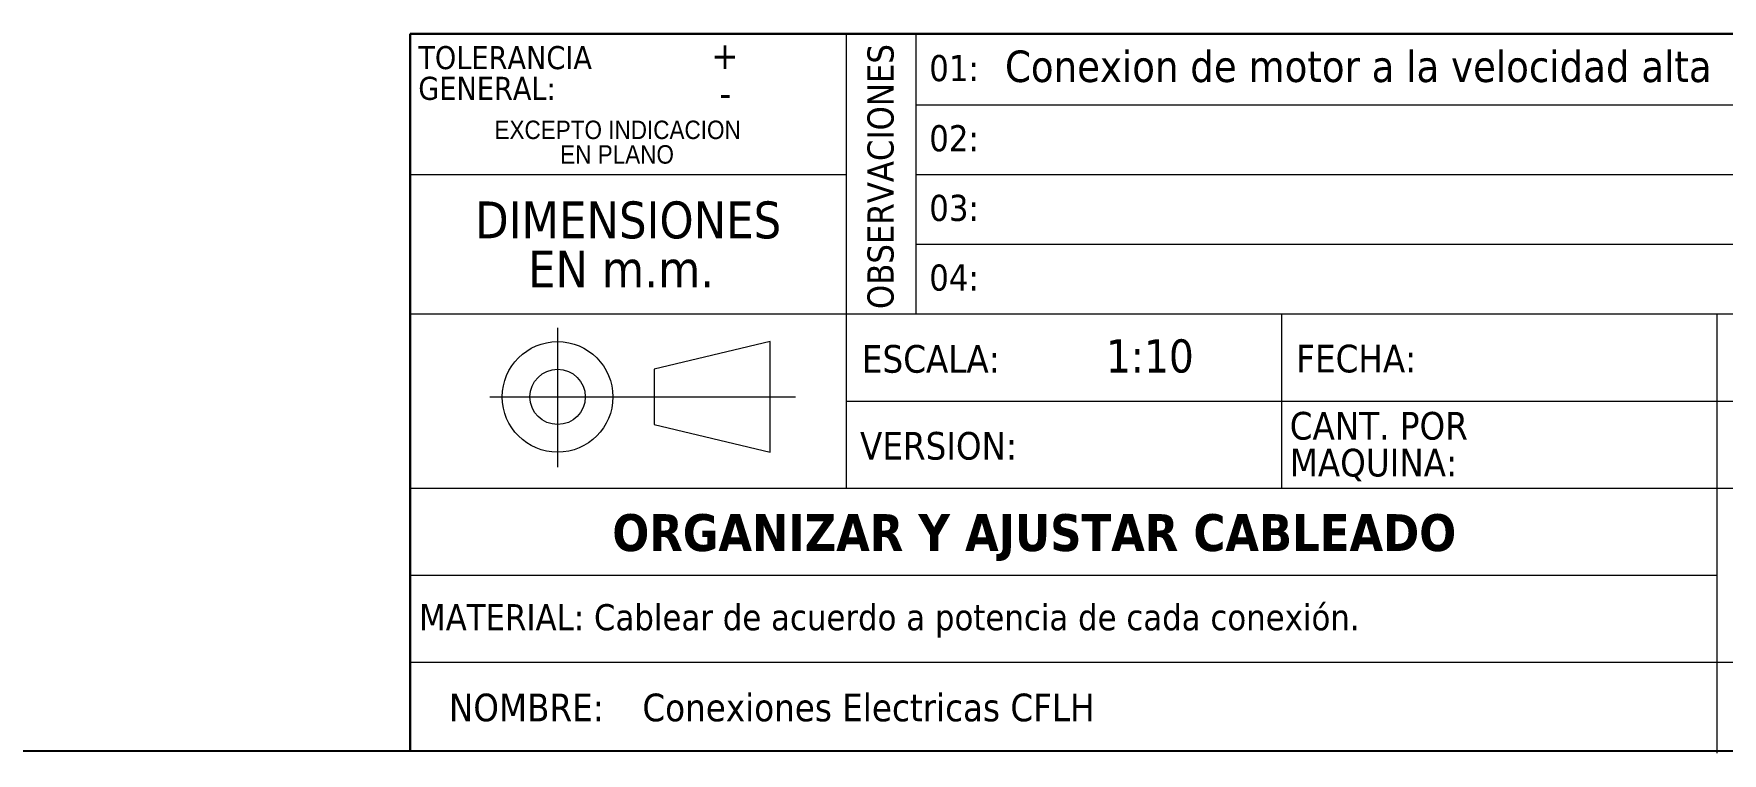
# Model space of a CAD drawing. Header units: millimetres. Extents: x 123.5 to 144.3, y 105.4 to 121.6.
# Drawn here: x 131.67 to 139.72, y 105.39 to 108.82 of the extents above; entities that cross this region are included whole.
import ezdxf

# ---------------------------------------------------------------- set-up
doc = ezdxf.new("R2010")
doc.units = ezdxf.units.MM
doc.linetypes.add('CENTERX2', pattern=[20.32, 12.7, -2.54, 2.54, -2.54])
doc.layers.add('CONTORNO', color=179, linetype='Continuous')
doc.layers.add('DESC', color=250, linetype='Continuous')
doc.styles.add('SLDTEXTSTYLE0', font='tahoma.ttf')
doc.styles.add('SLDTEXTSTYLE1', font='')
doc.styles.add('SLDTEXTSTYLE2', font='GOTHIC.TTF', dxfattribs={"width": 0.913})
doc.styles.get("Standard").update_dxf_attribs({"font": 'tahoma.ttf'})
doc.styles.get('SLDTEXTSTYLE1').set_extended_font_data('Tahoma', bold=True)

# ---------------------------------------------------------------- blocks, each defined once
blk = doc.blocks.new('SW_NOTE_0')
at = {"layer": 'CONTORNO', "color": 0, "attachment_point": 2, "style": 'SLDTEXTSTYLE2'}
for s, insert, char_height in [('EXCEPTO INDICACION', (7.574, 1.352), 1.05833), ('EN PLANO', (7.543, -0.059), 1.0583)]:
    blk.add_mtext(s, dxfattribs=dict(at, insert=insert, char_height=char_height))
blk = doc.blocks.new('SW_NOTE_1')
at = {"layer": 'CONTORNO', "color": 0, "attachment_point": 2, "style": 'SLDTEXTSTYLE0'}
for s, insert, char_height in [('DIMENSIONES ', (9.426, 2.688), 2.11667), ('EN m.m.', (9.017, -0.134), 2.1167)]:
    blk.add_mtext(s, dxfattribs=dict(at, insert=insert, char_height=char_height))
blk = doc.blocks.new('SW_NOTE_3')
at = {"color": 0, "linetype": 'Continuous', "lineweight": 0, "attachment_point": 1, "style": 'SLDTEXTSTYLE0'}
for s, insert, char_height in [('TOLERANCIA ', (0, 1.68), 1.32292), ('GENERAL:', (0, -0.084), 1.3229)]:
    blk.add_mtext(s, dxfattribs=dict(at, insert=insert, char_height=char_height))
blk = doc.blocks.new('SW_NOTE_4')
at = {"color": 0, "linetype": 'Continuous', "lineweight": 0, "char_height": 1.5875, "attachment_point": 1, "style": 'SLDTEXTSTYLE0'}
for s, insert in [('CANT. POR ', (0, 2.016)), ('MAQUINA:', (0, -0.1))]:
    blk.add_mtext(s, dxfattribs=dict(at, insert=insert))

msp = doc.modelspace()

# ---------------------------------------------------------------- linework, layer by layer
at = {"color": 7, "linetype": 'Continuous', "lineweight": 30}
for p, q in [((144.2555, 108.8229), (133.462, 108.8229)), ((133.462, 108.8229), (133.462, 105.4055))]:
    msp.add_line(p, q, dxfattribs=at)
at = {"color": 7, "linetype": 'Continuous', "lineweight": 0}
for p, q in [((135.5405, 108.8229), (135.5405, 106.6563)), ((135.8725, 108.8229), (135.8725, 107.4863)), ((144.2555, 108.4823), (135.8725, 108.4823)), ((135.5405, 108.1503), (133.462, 108.1503)), ((144.2555, 108.1503), (135.8725, 108.1503)), ((144.2555, 107.8183), (135.8725, 107.8183)), ((144.2555, 107.4863), (133.4655, 107.4863)), ((137.6155, 107.4863), (137.6155, 106.6563)), ((139.6906, 107.4863), (139.6906, 105.3945)), ((135.1787, 107.356), (134.6253, 107.2242)), ((135.1787, 106.8289), (135.1787, 107.356)), ((134.6253, 107.2242), (134.6253, 106.9607)), ((141.7655, 107.0713), (135.5405, 107.0713)), ((134.6253, 106.9607), (135.1787, 106.8289)), ((141.7655, 106.6563), (133.4651, 106.6563)), ((139.6906, 106.2413), (133.4651, 106.2413)), ((144.2555, 105.8263), (133.4651, 105.8263))]:
    msp.add_line(p, q, dxfattribs=at)
at = {"color": 7, "linetype": 'CENTERX2', "lineweight": 0}
for p, q in [((134.1649, 107.4215), (134.1649, 106.7583)), ((133.8413, 107.0925), (135.2995, 107.0925)), ((133.462, 105.4055), (144.2555, 105.4055))]:
    msp.add_line(p, q, dxfattribs=at)
at = {"color": 7, "linetype": 'Continuous'}
msp.add_line((123.5055, 105.4055), (144.2555, 105.4055), dxfattribs=at)
at = {"color": 7, "linetype": 'Continuous', "lineweight": 0}
for radius in [0.2635, 0.1318]:
    msp.add_circle((134.1649, 107.0925), radius, dxfattribs=at)

# ---------------------------------------------------------------- block references
at = {"color": 7, "linetype": 'Continuous', "lineweight": 0, "xscale": 0.083, "yscale": 0.083, "zscale": 0.083}
for name, p in [('SW_NOTE_3', (133.5008, 108.6248)), ('SW_NOTE_4', (137.6551, 106.8535))]:
    msp.add_blockref(name, p, dxfattribs=at)
at = {"layer": 'CONTORNO', "xscale": 0.083, "yscale": 0.083, "zscale": 0.083}
msp.add_blockref('SW_NOTE_0', (133.8224, 108.2968), dxfattribs=at)
at = {"layer": 'CONTORNO', "color": 7, "xscale": 0.083, "yscale": 0.083, "zscale": 0.083}
msp.add_blockref('SW_NOTE_1', (133.7193, 107.8007), dxfattribs=at)

# ---------------------------------------------------------------- texts
at = {"color": 7, "linetype": 'Continuous', "lineweight": 0, "style": 'SLDTEXTSTYLE0'}
for s, insert, char_height, attachment_point in [('+ ', (135.0274, 108.7861), 0.13176, 3), ('01:', (135.9367, 108.7216), 0.1245, 1), ('- ', (134.9928, 108.6066), 0.13176, 3), ('02:', (135.9367, 108.3875), 0.1245, 1), ('03:', (135.9367, 108.0555), 0.1245, 1), ('04:', (135.9367, 107.7235), 0.1245, 1), ('ESCALA:', (135.6156, 107.3397), 0.13176, 1), ('FECHA:', (137.6861, 107.341), 0.13176, 1), ('VERSION:', (135.6068, 106.9253), 0.13176, 1), ('MATERIAL: Cablear de acuerdo a potencia de cada conexión.', (133.5048, 106.1049), 0.1245, 1), ('\\pxi-3,l4,t4;NOMBRE:^IConexiones Electricas CFLH', (133.5151, 105.6784), 0.131763, 1)]:
    msp.add_mtext(s, dxfattribs=dict(at, insert=insert, char_height=char_height, attachment_point=attachment_point))
at = {"color": 7, "linetype": 'Continuous', "lineweight": 0, "insert": (135.642, 107.5111), "char_height": 0.1245, "attachment_point": 1, "rotation": 90, "style": 'SLDTEXTSTYLE0'}
msp.add_mtext('OBSERVACIONES', dxfattribs=at)
at = {"layer": 'CONTORNO', "color": 7, "attachment_point": 2}
for s, insert, char_height, style in [('1:10', (136.9884, 107.3667), 0.15812, 'SLDTEXTSTYLE0'), ('ORGANIZAR Y AJUSTAR CABLEADO', (136.4372, 106.5337), 0.175683, 'SLDTEXTSTYLE1')]:
    msp.add_mtext(s, dxfattribs=dict(at, insert=insert, char_height=char_height, style=style))
at = {"layer": 'DESC', "insert": (136.2976, 108.7431), "char_height": 0.15, "attachment_point": 1}
msp.add_mtext_dynamic_manual_height_columns('Conexion de motor a la velocidad alta{\\C0;\\c16777215; }', width=5.710583, gutter_width=12.3472, heights=[0], dxfattribs=at)

doc.saveas('drawing.dxf')
